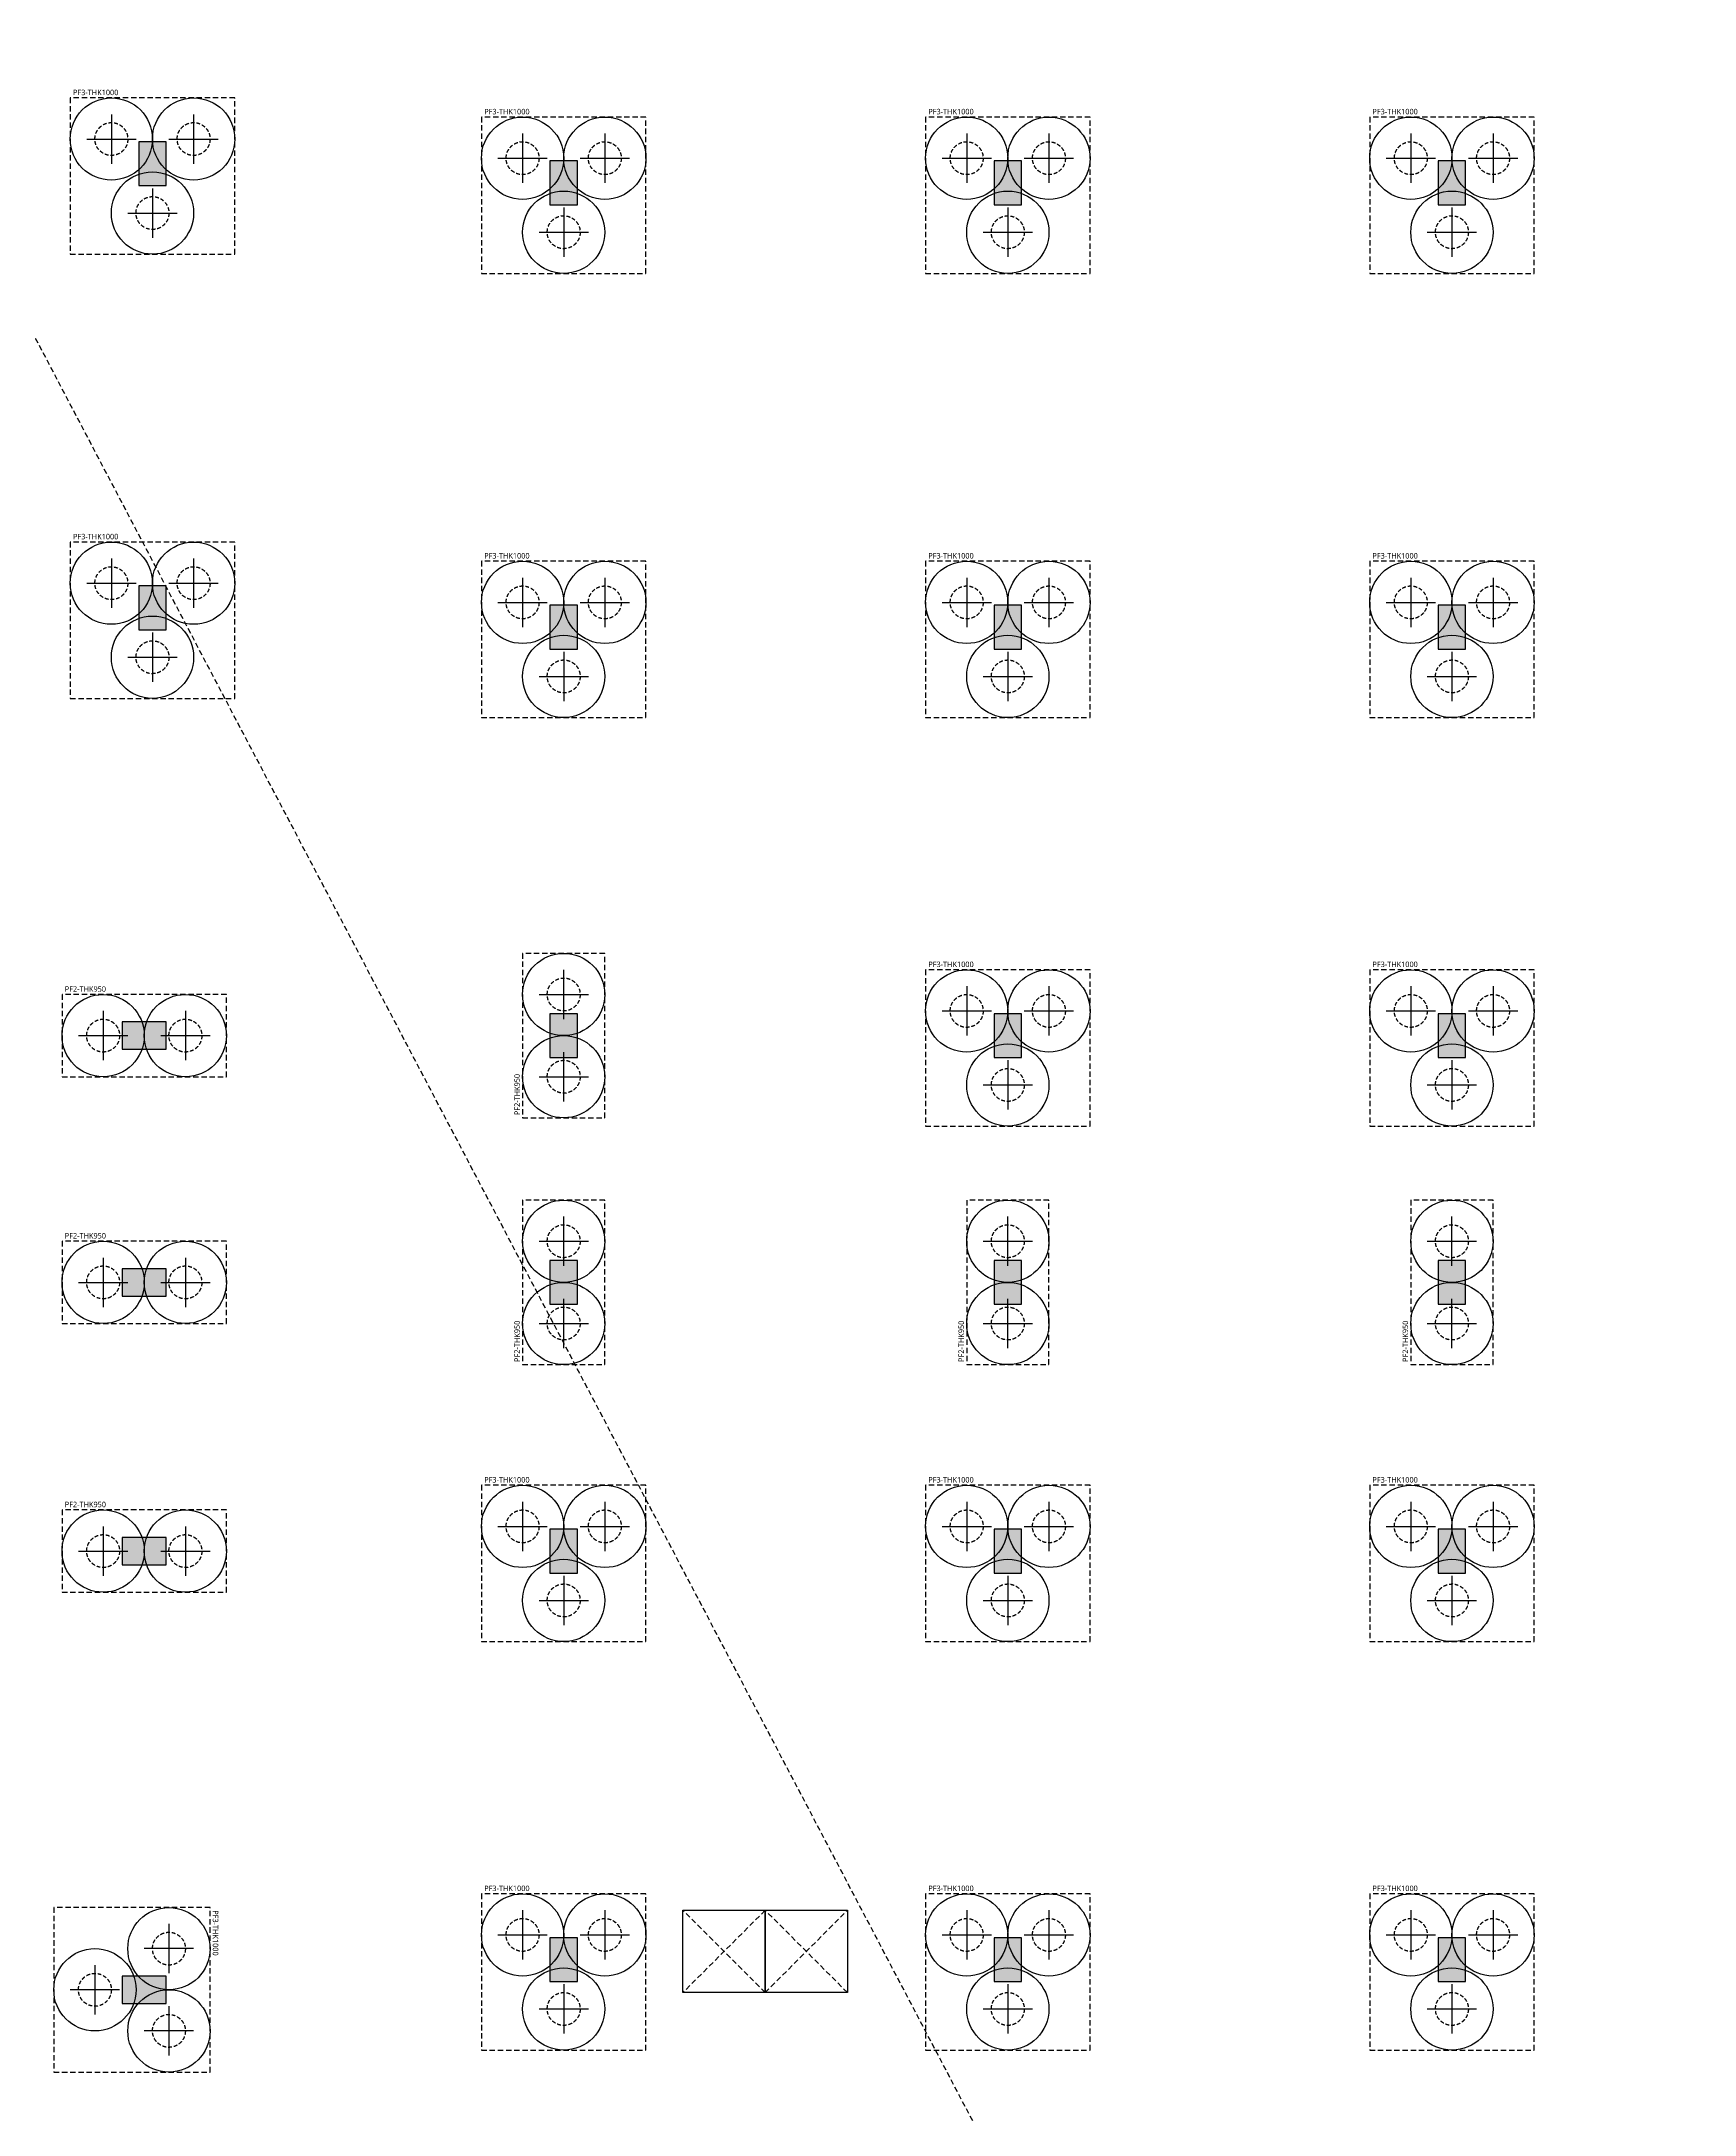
# Model space of a CAD drawing. Header units: millimetres. Extents: x 262481 to 2519995, y -394348 to 364571.
# Drawn here: x 2094420 to 2124570, y 44157 to 81961 of the extents above; entities that cross this region are included whole.
import ezdxf
from ezdxf.enums import TextEntityAlignment as Align

# ---------------------------------------------------------------- set-up
doc = ezdxf.new("R2010")
doc.units = ezdxf.units.MM
doc.header["$LTSCALE"] = 65
doc.linetypes.add('XS-기초$0$CONTINOUS', pattern=[0])
doc.linetypes.add('XS-기초$0$HID', pattern=[2.3, 1.5, -0.8])
doc.layers.add('XS-기초$0$0106', color=30, linetype='XS-기초$0$HID', plot=False)
doc.layers.add('XS-기초$0$DEFPOINT', color=144, linetype='Continuous', plot=False)
for name, color, linetype in [('XS-기초$0$252', 252, 'Continuous'), ('XS-기초$0$MAT', 3, 'XS-기초$0$HID'), ('XS-기초$0$PILE-P', 3, 'XS-기초$0$HID'), ('XS-기초$0$WALL', 11, 'Continuous'), ('XS-기초$0$집수정-영구', 1, 'Continuous'), ('XS-기초$0$집수정-우수', 6, 'Continuous')]:
    doc.layers.add(name, color=color, linetype=linetype)
doc.styles.add('XS-기초$0$맑은고딕', font='malgun.ttf')

# ---------------------------------------------------------------- blocks, each defined once
blk = doc.blocks.new('XS-기초$0$A$C762E058C')
at = {"layer": 'XS-기초$0$252'}
h = blk.add_hatch(color=256, dxfattribs=at)
h.dxf.hatch_style = 1
h.paths.add_polyline_path([(27600, -111400), (26800, -111400), (26800, -111900), (27600, -111900)])
h.paths.add_polyline_path([(19500, -111400), (18700, -111400), (18700, -111900), (19500, -111900)])
h.paths.add_polyline_path([(22350, -115100), (22350, -114300), (21850, -114300), (21850, -115100)])
h.paths.add_polyline_path([(22350, -117500), (22350, -116700), (21850, -116700), (21850, -117500)])
h.paths.add_polyline_path([(27850, -115100), (27850, -114300), (27350, -114300), (27350, -115100)])
h.paths.add_polyline_path([(27850, -117500), (27850, -116700), (27350, -116700), (27350, -117500)])
h.paths.add_polyline_path([(18900, -115100), (18900, -114300), (18400, -114300), (18400, -115100)])
h.paths.add_polyline_path([(18900, -117500), (18900, -116700), (18400, -116700), (18400, -117500)])
h.paths.add_polyline_path([(22350, -124300), (22350, -123500), (21850, -123500), (21850, -124300)])
h.paths.add_polyline_path([(27850, -124300), (27850, -123500), (27350, -123500), (27350, -124300)])
h.paths.add_polyline_path([(18900, -124300), (18900, -123500), (18400, -123500), (18400, -124300)])
h.paths.add_polyline_path([(27600, -95200), (26800, -95200), (26800, -95700), (27600, -95700)])
h.paths.add_polyline_path([(27600, -103300), (26800, -103300), (26800, -103800), (27600, -103800)])
h.paths.add_polyline_path([(19500, -103300), (18700, -103300), (18700, -103800), (19500, -103800)])
h.paths.add_polyline_path([(19500, -95200), (18700, -95200), (18700, -95700), (19500, -95700)])
h.paths.add_polyline_path([(19500, -87100), (18700, -87100), (18700, -87600), (19500, -87600)])
h.paths.add_polyline_path([(26900, -72000), (26900, -71200), (26400, -71200), (26400, -72000)])
h.paths.add_polyline_path([(18900, -72000), (18900, -71200), (18400, -71200), (18400, -72000)])
h.paths.add_polyline_path([(27600, -87100), (26800, -87100), (26800, -87600), (27600, -87600)])
h.paths.add_polyline_path([(27600, -79000), (26800, -79000), (26800, -79500), (27600, -79500)])
h.paths.add_polyline_path([(19500, -79000), (18700, -79000), (18700, -79500), (19500, -79500)])
h.paths.add_polyline_path([(6100, -79000), (5300, -79000), (5300, -79500), (6100, -79500)])
h.paths.add_polyline_path([(11655, -79000), (10855, -79000), (10855, -79500), (11655, -79500)])
h.paths.add_polyline_path([(6100, -71500), (5300, -71500), (5300, -72000), (6100, -72000)])
h.paths.add_polyline_path([(13600, -72000), (13600, -71200), (13100, -71200), (13100, -72000)])
h.paths.add_polyline_path([(35050, -111400), (34250, -111400), (34250, -111900), (35050, -111900)])
h.paths.add_polyline_path([(39950, -111400), (39150, -111400), (39150, -111900), (39950, -111900)])
h.paths.add_polyline_path([(44450, -111400), (43650, -111400), (43650, -111900), (44450, -111900)])
h.paths.add_polyline_path([(35050, -79000), (34250, -79000), (34250, -79500), (35050, -79500)])
h.paths.add_polyline_path([(39950, -79000), (39150, -79000), (39150, -79500), (39950, -79500)])
h.paths.add_polyline_path([(44450, -79000), (43650, -79000), (43650, -79500), (44450, -79500)])
h.paths.add_polyline_path([(35050, -87100), (34250, -87100), (34250, -87600), (35050, -87600)])
h.paths.add_polyline_path([(39950, -87100), (39150, -87100), (39150, -87600), (39950, -87600)])
h.paths.add_polyline_path([(44450, -87100), (43650, -87100), (43650, -87600), (44450, -87600)])
h.paths.add_polyline_path([(35050, -95200), (34250, -95200), (34250, -95700), (35050, -95700)])
h.paths.add_polyline_path([(39950, -95200), (39150, -95200), (39150, -95700), (39950, -95700)])
h.paths.add_polyline_path([(44450, -95200), (43650, -95200), (43650, -95700), (44450, -95700)])
h.paths.add_polyline_path([(35050, -103300), (34250, -103300), (34250, -103800), (35050, -103800)])
h.paths.add_polyline_path([(39950, -103300), (39150, -103300), (39150, -103800), (39950, -103800)])
h.paths.add_polyline_path([(44450, -103300), (43650, -103300), (43650, -103800), (44450, -103800)])
h.paths.add_polyline_path([(51900, -79000), (51100, -79000), (51100, -79500), (51900, -79500)])
h.paths.add_polyline_path([(51900, -87100), (51100, -87100), (51100, -87600), (51900, -87600)])
h.paths.add_polyline_path([(51900, -95200), (51100, -95200), (51100, -95700), (51900, -95700)])
h.paths.add_polyline_path([(51900, -103300), (51100, -103300), (51100, -103800), (51900, -103800)])
h.paths.add_polyline_path([(51900, -111400), (51100, -111400), (51100, -111900), (51900, -111900)])
h.paths.add_polyline_path([(39800, -72000), (39800, -71200), (39300, -71200), (39300, -72000)])
h.paths.add_polyline_path([(34900, -72000), (34900, -71200), (34400, -71200), (34400, -72000)])
h.paths.add_polyline_path([(52250, -71500), (51450, -71500), (51450, -72000), (52250, -72000)])
h.paths.add_polyline_path([(44300, -72000), (44300, -71200), (43800, -71200), (43800, -72000)])
h.paths.add_polyline_path([(44450, -123500), (43050, -123500), (43050, -124000), (44450, -124000)])
h.paths.add_polyline_path([(35450, -124300), (35450, -123500), (34950, -123500), (34950, -124300)])
h.paths.add_polyline_path([(60300, -124300), (60300, -123500), (59800, -123500), (59800, -124300)])
h.paths.add_polyline_path([(52300, -124300), (52300, -123500), (51800, -123500), (51800, -124300)])
h.paths.add_polyline_path([(60000, -117000), (59200, -117000), (59200, -117500), (60000, -117500)])
h.paths.add_polyline_path([(44450, -117000), (43050, -117000), (43050, -117500), (44450, -117500)])
h.paths.add_polyline_path([(51900, -117000), (51100, -117000), (51100, -117500), (51900, -117500)])
h.paths.add_polyline_path([(60000, -79000), (59200, -79000), (59200, -79500), (60000, -79500)])
h.paths.add_polyline_path([(60000, -87100), (59200, -87100), (59200, -87600), (60000, -87600)])
h.paths.add_polyline_path([(60000, -95200), (59200, -95200), (59200, -95700), (60000, -95700)])
h.paths.add_polyline_path([(60000, -103300), (59200, -103300), (59200, -103800), (60000, -103800)])
h.paths.add_polyline_path([(60000, -111400), (59200, -111400), (59200, -111900), (60000, -111900)])
h.paths.add_polyline_path([(60350, -71500), (59550, -71500), (59550, -72000), (60350, -72000)])
blk = doc.blocks.new('XS-기초$0$PILE-P')
at = {"layer": 'XS-기초$0$DEFPOINT'}
blk.add_circle((0, 0), 750, dxfattribs=at)
at = {"layer": 'XS-기초$0$PILE-P', "color": 4, "linetype": 'XS-기초$0$CONTINOUS'}
for p, q in [((0, -450), (0, 450)), ((-450, 0), (450, 0))]:
    blk.add_line(p, q, dxfattribs=at)
at = {"layer": 'XS-기초$0$PILE-P', "linetype": 'XS-기초$0$HID', "ltscale": 0.7}
blk.add_circle((0, 0), 300, dxfattribs=at)
blk = doc.blocks.new('XS-기초$0$PF3')
at = {"layer": 'XS-기초$0$MAT', "linetype": 'XS-기초$0$HID'}
blk.add_lwpolyline([(-1500, -1650), (1500, -1650), (1500, 1200), (-1500, 1200)], close=True, dxfattribs=at)
at = {"layer": 'XS-기초$0$PILE-P', "rotation": 270}
for p in [(-750, 450), (750, 450), (0, -900)]:
    blk.add_blockref('XS-기초$0$PILE-P', p, dxfattribs=at)
at = {"layer": 'XS-기초$0$DEFPOINT', "color": 1, "style": 'XS-기초$0$맑은고딕'}
blk.add_text('PF3-THK1000', height=100, dxfattribs=at).set_placement((-1450, 1300), align=Align.MIDDLE_LEFT)
blk = doc.blocks.new('XS-기초$0$PF2')
at = {"layer": 'XS-기초$0$MAT', "linetype": 'XS-기초$0$HID'}
blk.add_lwpolyline([(-1500, -750), (1500, -750), (1500, 750), (-1500, 750)], close=True, dxfattribs=at)
at = {"layer": 'XS-기초$0$PILE-P', "rotation": 270}
for p in [(-750, 0), (750, 0)]:
    blk.add_blockref('XS-기초$0$PILE-P', p, dxfattribs=at)
at = {"layer": 'XS-기초$0$DEFPOINT', "color": 1, "style": 'XS-기초$0$맑은고딕'}
blk.add_text('PF2-THK950', height=100, dxfattribs=at).set_placement((-1450, 850), align=Align.MIDDLE_LEFT)
blk = doc.blocks.new('XS-기초$0$집수정-1.5x1.5-영구')
at = {"layer": 'XS-기초$0$집수정-영구', "linetype": 'XS-기초$0$HID'}
for p, q in [((1500, 0), (0, 1500)), ((0, 0), (1500, 1500))]:
    blk.add_line(p, q, dxfattribs=at)
at = {"layer": 'XS-기초$0$집수정-영구'}
blk.add_lwpolyline([(0, 0), (0, 1500), (1500, 1500), (1500, 0)], close=True, dxfattribs=at)
blk = doc.blocks.new('XS-기초$0$영구집수정')
at = {"layer": 'XS-기초$0$집수정-영구', "rotation": 270}
blk.add_blockref('XS-기초$0$집수정-1.5x1.5-영구', (26600, -82925), dxfattribs=at)

msp = doc.modelspace()

# ---------------------------------------------------------------- linework, layer by layer
at = {"layer": 'XS-기초$0$0106'}
msp.add_line((2117040.9, 33322.8), (1942870.6, 364570.9), dxfattribs=at)
at = {"layer": 'XS-기초$0$WALL'}
for p, q in [((2096695.4, 80132.3), (2096195.4, 80132.3)), ((2096195.4, 80132.3), (2096195.4, 79332.3)), ((2096695.4, 79332.3), (2096695.4, 80132.3)), ((2104195.4, 79782.3), (2103695.4, 79782.3)), ((2103695.4, 79782.3), (2103695.4, 78982.3)), ((2104195.4, 78982.3), (2104195.4, 79782.3)), ((2112295.4, 79782.3), (2111795.4, 79782.3)), ((2111795.4, 79782.3), (2111795.4, 78982.3)), ((2112295.4, 78982.3), (2112295.4, 79782.3)), ((2120395.4, 79782.3), (2119895.4, 79782.3)), ((2119895.4, 79782.3), (2119895.4, 78982.3)), ((2120395.4, 78982.3), (2120395.4, 79782.3)), ((2096195.4, 79332.3), (2096695.4, 79332.3)), ((2103695.4, 78982.3), (2104195.4, 78982.3)), ((2111795.4, 78982.3), (2112295.4, 78982.3)), ((2119895.4, 78982.3), (2120395.4, 78982.3)), ((2096695.4, 72032.3), (2096195.4, 72032.3)), ((2096195.4, 72032.3), (2096195.4, 71232.3)), ((2096695.4, 71232.3), (2096695.4, 72032.3)), ((2104195.4, 71682.3), (2103695.4, 71682.3)), ((2103695.4, 71682.3), (2103695.4, 70882.3)), ((2104195.4, 70882.3), (2104195.4, 71682.3)), ((2112295.4, 71682.3), (2111795.4, 71682.3)), ((2111795.4, 71682.3), (2111795.4, 70882.3)), ((2112295.4, 70882.3), (2112295.4, 71682.3)), ((2120395.4, 71682.3), (2119895.4, 71682.3)), ((2119895.4, 71682.3), (2119895.4, 70882.3)), ((2120395.4, 70882.3), (2120395.4, 71682.3)), ((2096195.4, 71232.3), (2096695.4, 71232.3)), ((2103695.4, 70882.3), (2104195.4, 70882.3)), ((2111795.4, 70882.3), (2112295.4, 70882.3)), ((2119895.4, 70882.3), (2120395.4, 70882.3)), ((2095895.4, 64082.3), (2095895.4, 63582.3)), ((2096695.4, 64082.3), (2095895.4, 64082.3)), ((2096695.4, 63582.3), (2096695.4, 64082.3)), ((2104195.4, 64232.3), (2103695.4, 64232.3)), ((2103695.4, 64232.3), (2103695.4, 63432.3)), ((2104195.4, 63432.3), (2104195.4, 64232.3)), ((2112295.4, 64232.3), (2111795.4, 64232.3)), ((2111795.4, 64232.3), (2111795.4, 63432.3)), ((2112295.4, 63432.3), (2112295.4, 64232.3)), ((2120395.4, 64232.3), (2119895.4, 64232.3)), ((2119895.4, 64232.3), (2119895.4, 63432.3)), ((2120395.4, 63432.3), (2120395.4, 64232.3)), ((2095895.4, 63582.3), (2096695.4, 63582.3)), ((2103695.4, 63432.3), (2104195.4, 63432.3)), ((2111795.4, 63432.3), (2112295.4, 63432.3)), ((2119895.4, 63432.3), (2120395.4, 63432.3)), ((2104195.4, 59732.3), (2103695.4, 59732.3)), ((2103695.4, 59732.3), (2103695.4, 58932.3)), ((2104195.4, 58932.3), (2104195.4, 59732.3)), ((2112295.4, 59732.3), (2111795.4, 59732.3)), ((2111795.4, 59732.3), (2111795.4, 58932.3)), ((2112295.4, 58932.3), (2112295.4, 59732.3)), ((2120395.4, 59732.3), (2119895.4, 59732.3)), ((2119895.4, 59732.3), (2119895.4, 58932.3)), ((2120395.4, 58932.3), (2120395.4, 59732.3)), ((2095895.4, 59582.3), (2095895.4, 59082.3)), ((2096695.4, 59582.3), (2095895.4, 59582.3)), ((2096695.4, 59082.3), (2096695.4, 59582.3)), ((2095895.4, 59082.3), (2096695.4, 59082.3)), ((2103695.4, 58932.3), (2104195.4, 58932.3)), ((2111795.4, 58932.3), (2112295.4, 58932.3)), ((2119895.4, 58932.3), (2120395.4, 58932.3)), ((2104195.4, 54832.3), (2103695.4, 54832.3)), ((2103695.4, 54832.3), (2103695.4, 54032.3)), ((2104195.4, 54032.3), (2104195.4, 54832.3)), ((2112295.4, 54832.3), (2111795.4, 54832.3)), ((2111795.4, 54832.3), (2111795.4, 54032.3)), ((2112295.4, 54032.3), (2112295.4, 54832.3)), ((2120395.4, 54832.3), (2119895.4, 54832.3)), ((2119895.4, 54832.3), (2119895.4, 54032.3)), ((2120395.4, 54032.3), (2120395.4, 54832.3)), ((2095895.4, 54682.3), (2095895.4, 54182.3)), ((2096695.4, 54682.3), (2095895.4, 54682.3)), ((2096695.4, 54182.3), (2096695.4, 54682.3)), ((2095895.4, 54182.3), (2096695.4, 54182.3)), ((2103695.4, 54032.3), (2104195.4, 54032.3)), ((2111795.4, 54032.3), (2112295.4, 54032.3)), ((2119895.4, 54032.3), (2120395.4, 54032.3)), ((2104195.4, 47382.3), (2103695.4, 47382.3)), ((2103695.4, 47382.3), (2103695.4, 46582.3)), ((2104195.4, 46582.3), (2104195.4, 47382.3)), ((2112295.4, 47382.3), (2111795.4, 47382.3)), ((2111795.4, 47382.3), (2111795.4, 46582.3)), ((2112295.4, 46582.3), (2112295.4, 47382.3)), ((2120395.4, 47382.3), (2119895.4, 47382.3)), ((2119895.4, 47382.3), (2119895.4, 46582.3)), ((2120395.4, 46582.3), (2120395.4, 47382.3)), ((2095895.4, 46682.3), (2095895.4, 46182.3)), ((2096695.4, 46682.3), (2095895.4, 46682.3)), ((2096695.4, 46182.3), (2096695.4, 46682.3)), ((2103695.4, 46582.3), (2104195.4, 46582.3)), ((2111795.4, 46582.3), (2112295.4, 46582.3)), ((2119895.4, 46582.3), (2120395.4, 46582.3)), ((2095895.4, 46182.3), (2096695.4, 46182.3))]:
    msp.add_line(p, q, dxfattribs=at)
at = {"layer": 'XS-기초$0$집수정-우수', "linetype": 'XS-기초$0$HID'}
for p, q in [((2107620.4, 47882.3), (2106120.4, 46382.3)), ((2107620.4, 46382.3), (2106120.4, 47882.3))]:
    msp.add_line(p, q, dxfattribs=at)
at = {"layer": 'XS-기초$0$집수정-우수'}
msp.add_lwpolyline([(2107620.4, 46382.3), (2106120.4, 46382.3), (2106120.4, 47882.3), (2107620.4, 47882.3)], close=True, dxfattribs=at)

# ---------------------------------------------------------------- block references
at = {"layer": 'XS-기초$0$252', "rotation": 90}
msp.add_blockref('XS-기초$0$A$C762E058C', (2024695.4, 19782.3), dxfattribs=at)
at = {"layer": 'XS-기초$0$PILE-P'}
for name, p in [('XS-기초$0$PF3', (2096445.4, 79732.3)), ('XS-기초$0$PF3', (2103945.4, 79382.3)), ('XS-기초$0$PF3', (2112045.4, 79382.3)), ('XS-기초$0$PF3', (2120145.4, 79382.3)), ('XS-기초$0$PF3', (2096445.4, 71632.3)), ('XS-기초$0$PF3', (2103945.4, 71282.3)), ('XS-기초$0$PF3', (2112045.4, 71282.3)), ('XS-기초$0$PF3', (2120145.4, 71282.3)), ('XS-기초$0$PF3', (2112045.4, 63832.3)), ('XS-기초$0$PF3', (2120145.4, 63832.3)), ('XS-기초$0$PF2', (2096295.4, 63832.3)), ('XS-기초$0$PF2', (2096295.4, 59332.3)), ('XS-기초$0$PF3', (2103945.4, 54432.3)), ('XS-기초$0$PF3', (2112045.4, 54432.3)), ('XS-기초$0$PF3', (2120145.4, 54432.3)), ('XS-기초$0$PF2', (2096295.4, 54432.3)), ('XS-기초$0$PF3', (2103945.4, 46982.3)), ('XS-기초$0$PF3', (2112045.4, 46982.3)), ('XS-기초$0$PF3', (2120145.4, 46982.3))]:
    msp.add_blockref(name, p, dxfattribs=at)
for name, p, rotation in [('XS-기초$0$PF2', (2103945.4, 63832.3), 90), ('XS-기초$0$PF2', (2103945.4, 59332.3), 90), ('XS-기초$0$PF2', (2112045.4, 59332.3), 90), ('XS-기초$0$PF2', (2120145.4, 59332.3), 90), ('XS-기초$0$PF3', (2096295.4, 46432.3), 269.9999999999999)]:
    msp.add_blockref(name, p, dxfattribs=dict(at, rotation=rotation))
at = {"layer": 'XS-기초$0$집수정-영구', "rotation": 90}
msp.add_blockref('XS-기초$0$영구집수정', (2024695.4, 19782.3), dxfattribs=at)

doc.saveas('drawing.dxf')
